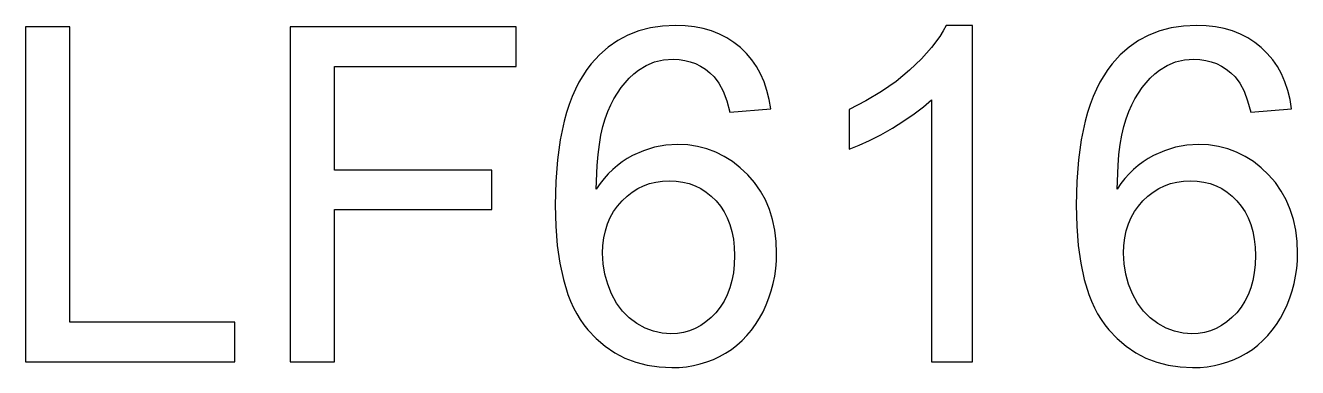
# Model space of a CAD drawing. Header units: millimetres. Extents: x -3.4 to 3.4, y -0.91 to 0.91.
import ezdxf

# ---------------------------------------------------------------- set-up
doc = ezdxf.new("R2010")
doc.units = ezdxf.units.MM
doc.layers.add('LASER_MARK', color=7, linetype='Continuous')

msp = doc.modelspace()

# ---------------------------------------------------------------- linework, layer by layer
at = {"layer": 'LASER_MARK'}
for points in [[(-3.395386, -0.883179), (-2.277222, -0.883179), (-2.277222, -0.671997), (-3.158569, -0.671997), (-3.158569, 0.906372), (-3.395386, 0.906372)], [(-1.983032, -0.883179), (-1.746216, -0.883179), (-1.746216, -0.07019), (-0.906372, -0.07019), (-0.906372, 0.140991), (-1.746216, 0.140991), (-1.746216, 0.69519), (-0.775757, 0.69519), (-0.775757, 0.906372), (-1.983032, 0.906372)], [(0.36438, 0.45105), (0.582886, 0.46814), (0.574484, 0.518913), (0.562706, 0.566864), (0.547552, 0.611992), (0.529022, 0.654297), (0.507116, 0.693779), (0.481834, 0.730438), (0.453176, 0.764275), (0.421143, 0.795288), (0.386229, 0.82304), (0.34893, 0.847092), (0.309248, 0.867443), (0.267181, 0.884094), (0.222731, 0.897045), (0.175896, 0.906296), (0.126677, 0.911846), (0.075073, 0.913696), (0.006084, 0.910492), (-0.05928, 0.900879), (-0.121021, 0.884857), (-0.179138, 0.862427), (-0.233631, 0.833588), (-0.2845, 0.79834), (-0.331745, 0.756683), (-0.375366, 0.708618), (-0.398574, 0.678062), (-0.420284, 0.645294), (-0.440497, 0.610313), (-0.459213, 0.57312), (-0.476432, 0.533714), (-0.492153, 0.492096), (-0.506377, 0.448265), (-0.519104, 0.402222), (-0.540066, 0.303497), (-0.555038, 0.195923), (-0.564022, 0.079498), (-0.567017, -0.045776), (-0.564308, -0.157652), (-0.556183, -0.261345), (-0.542641, -0.356855), (-0.523682, -0.444183), (-0.499306, -0.523329), (-0.485086, -0.559833), (-0.469513, -0.594292), (-0.452585, -0.626705), (-0.434303, -0.657072), (-0.414667, -0.685394), (-0.393677, -0.71167), (-0.348759, -0.75902), (-0.300674, -0.800056), (-0.249424, -0.83478), (-0.195007, -0.86319), (-0.137424, -0.885286), (-0.076675, -0.90107), (-0.01276, -0.91054), (0.054321, -0.913696), (0.09407, -0.912495), (0.132751, -0.90889), (0.170364, -0.902882), (0.206909, -0.89447), (0.242386, -0.883656), (0.276794, -0.870438), (0.310135, -0.854816), (0.342407, -0.836792), (0.373297, -0.816507), (0.402489, -0.794106), (0.429983, -0.769587), (0.45578, -0.74295), (0.479879, -0.714197), (0.502281, -0.683327), (0.522985, -0.650339), (0.541992, -0.615234), (0.559015, -0.578699), (0.573769, -0.54142), (0.586252, -0.503397), (0.596466, -0.46463), (0.60441, -0.425119), (0.610085, -0.384865), (0.613489, -0.343866), (0.614624, -0.302124), (0.612211, -0.239515), (0.604973, -0.179863), (0.592909, -0.123167), (0.576019, -0.069427), (0.554304, -0.018644), (0.527763, 0.029182), (0.496397, 0.074053), (0.460205, 0.115967), (0.42058, 0.153875), (0.378914, 0.186729), (0.335207, 0.214529), (0.289459, 0.237274), (0.241671, 0.254965), (0.191841, 0.267601), (0.139971, 0.275183), (0.08606, 0.27771), (0.02388, 0.274048), (-0.036926, 0.263062), (-0.096359, 0.244751), (-0.154419, 0.219116), (-0.182552, 0.203495), (-0.209579, 0.185928), (-0.2355, 0.166416), (-0.260315, 0.144958), (-0.284023, 0.121555), (-0.306625, 0.096207), (-0.328121, 0.068913), (-0.348511, 0.039673), (-0.343704, 0.166245), (-0.338612, 0.223751), (-0.331726, 0.277405), (-0.323048, 0.327206), (-0.312576, 0.373154), (-0.300312, 0.415249), (-0.286255, 0.453491), (-0.270615, 0.48872), (-0.253601, 0.521774), (-0.235214, 0.552654), (-0.215454, 0.58136), (-0.194321, 0.607891), (-0.171814, 0.632248), (-0.147934, 0.65443), (-0.122681, 0.674438), (-0.081406, 0.700073), (-0.036926, 0.718384), (0.010757, 0.72937), (0.061646, 0.733032), (0.093651, 0.731564), (0.124359, 0.727158), (0.15377, 0.719814), (0.181885, 0.709534), (0.208702, 0.696316), (0.234222, 0.680161), (0.258446, 0.661068), (0.281372, 0.639038), (0.306702, 0.605316), (0.328979, 0.562744), (0.348206, 0.511322)], [(1.660767, -0.883179), (1.660767, 0.913696), (1.519165, 0.913696), (1.503563, 0.88459), (1.485443, 0.855255), (1.44165, 0.795898), (1.387787, 0.735626), (1.323853, 0.674438), (1.251984, 0.615082), (1.174316, 0.560303), (1.090851, 0.510101), (1.001587, 0.464478), (1.001587, 0.252075), (1.054497, 0.273361), (1.110687, 0.299377), (1.170158, 0.330124), (1.23291, 0.365601), (1.294212, 0.403442), (1.349335, 0.441284), (1.398277, 0.479126), (1.44104, 0.516968), (1.44104, -0.883179)], [(3.145142, 0.45105), (3.363647, 0.46814), (3.355246, 0.518913), (3.343468, 0.566864), (3.328314, 0.611992), (3.309784, 0.654297), (3.287878, 0.693779), (3.262596, 0.730438), (3.233938, 0.764275), (3.201904, 0.795288), (3.16699, 0.82304), (3.129692, 0.847092), (3.09001, 0.867443), (3.047943, 0.884094), (3.003492, 0.897045), (2.956657, 0.906296), (2.907438, 0.911846), (2.855835, 0.913696), (2.786846, 0.910492), (2.721481, 0.900879), (2.65974, 0.884857), (2.601624, 0.862427), (2.547131, 0.833588), (2.496262, 0.79834), (2.449017, 0.756683), (2.405396, 0.708618), (2.382188, 0.678062), (2.360477, 0.645294), (2.340264, 0.610313), (2.321548, 0.57312), (2.30433, 0.533714), (2.288609, 0.492096), (2.274384, 0.448265), (2.261658, 0.402222), (2.240696, 0.303497), (2.225723, 0.195923), (2.21674, 0.079498), (2.213745, -0.045776), (2.216454, -0.157652), (2.224579, -0.261345), (2.238121, -0.356855), (2.25708, -0.444183), (2.281456, -0.523329), (2.295675, -0.559833), (2.311249, -0.594292), (2.328176, -0.626705), (2.346458, -0.657072), (2.366095, -0.685394), (2.387085, -0.71167), (2.432003, -0.75902), (2.480087, -0.800056), (2.531338, -0.83478), (2.585754, -0.86319), (2.643337, -0.885286), (2.704086, -0.90107), (2.768002, -0.91054), (2.835083, -0.913696), (2.874832, -0.912495), (2.913513, -0.90889), (2.951126, -0.902882), (2.987671, -0.89447), (3.023148, -0.883656), (3.057556, -0.870438), (3.090897, -0.854816), (3.123169, -0.836792), (3.154058, -0.816507), (3.18325, -0.794106), (3.210745, -0.769587), (3.236542, -0.74295), (3.260641, -0.714197), (3.283043, -0.683327), (3.303747, -0.650339), (3.322754, -0.615234), (3.339777, -0.578699), (3.35453, -0.54142), (3.367014, -0.503397), (3.377228, -0.46463), (3.385172, -0.425119), (3.390846, -0.384865), (3.394251, -0.343866), (3.395386, -0.302124), (3.392973, -0.239515), (3.385735, -0.179863), (3.373671, -0.123167), (3.356781, -0.069427), (3.335066, -0.018644), (3.308525, 0.029182), (3.277159, 0.074053), (3.240967, 0.115967), (3.201342, 0.153875), (3.159676, 0.186729), (3.115969, 0.214529), (3.070221, 0.237274), (3.022432, 0.254965), (2.972603, 0.267601), (2.920732, 0.275183), (2.866821, 0.27771), (2.804642, 0.274048), (2.743835, 0.263062), (2.684402, 0.244751), (2.626343, 0.219116), (2.598209, 0.203495), (2.571182, 0.185928), (2.545261, 0.166416), (2.520447, 0.144958), (2.496738, 0.121555), (2.474136, 0.096207), (2.452641, 0.068913), (2.432251, 0.039673), (2.437057, 0.166245), (2.44215, 0.223751), (2.449036, 0.277405), (2.457714, 0.327206), (2.468185, 0.373154), (2.48045, 0.415249), (2.494507, 0.453491), (2.510147, 0.48872), (2.527161, 0.521774), (2.545547, 0.552654), (2.565308, 0.58136), (2.586441, 0.607891), (2.608948, 0.632248), (2.632828, 0.65443), (2.658081, 0.674438), (2.699356, 0.700073), (2.743835, 0.718384), (2.791519, 0.72937), (2.842407, 0.733032), (2.874413, 0.731564), (2.905121, 0.727158), (2.934532, 0.719814), (2.962646, 0.709534), (2.989464, 0.696316), (3.014984, 0.680161), (3.039207, 0.661068), (3.062134, 0.639038), (3.087463, 0.605316), (3.109741, 0.562744), (3.128967, 0.511322)], [(-0.266113, -0.52063), (-0.287209, -0.46814), (-0.302277, -0.414429), (-0.311317, -0.359497), (-0.314331, -0.303345), (-0.31271, -0.261049), (-0.307846, -0.220833), (-0.29974, -0.182695), (-0.288391, -0.146637), (-0.2738, -0.112658), (-0.255966, -0.080757), (-0.23489, -0.050936), (-0.210571, -0.023193), (-0.183926, 0.001841), (-0.155869, 0.023537), (-0.1264, 0.041895), (-0.09552, 0.056915), (-0.063229, 0.068598), (-0.029526, 0.076942), (0.005589, 0.081949), (0.042114, 0.083618), (0.07885, 0.081949), (0.113983, 0.076942), (0.147514, 0.068598), (0.179443, 0.056915), (0.20977, 0.041895), (0.238495, 0.023537), (0.265617, 0.001841), (0.291138, -0.023193), (0.314312, -0.051126), (0.334396, -0.08152), (0.351391, -0.114374), (0.365295, -0.149689), (0.37611, -0.187464), (0.383835, -0.227699), (0.38847, -0.270395), (0.390015, -0.315552), (0.388451, -0.362511), (0.383759, -0.406952), (0.375938, -0.448875), (0.36499, -0.488281), (0.350914, -0.525169), (0.33371, -0.55954), (0.313377, -0.591393), (0.289917, -0.620728), (0.264282, -0.647049), (0.237427, -0.669861), (0.209351, -0.689163), (0.180054, -0.704956), (0.149536, -0.717239), (0.117798, -0.726013), (0.084839, -0.731277), (0.050659, -0.733032), (0.003586, -0.729637), (-0.042419, -0.719452), (-0.087357, -0.702477), (-0.131226, -0.678711), (-0.172157, -0.64846), (-0.208282, -0.61203), (-0.239601, -0.56942)], [(2.514648, -0.52063), (2.493553, -0.46814), (2.478485, -0.414429), (2.469444, -0.359497), (2.466431, -0.303345), (2.468052, -0.261049), (2.472916, -0.220833), (2.481022, -0.182695), (2.492371, -0.146637), (2.506962, -0.112658), (2.524796, -0.080757), (2.545872, -0.050936), (2.57019, -0.023193), (2.596836, 0.001841), (2.624893, 0.023537), (2.654362, 0.041895), (2.685242, 0.056915), (2.717533, 0.068598), (2.751236, 0.076942), (2.78635, 0.081949), (2.822876, 0.083618), (2.859612, 0.081949), (2.894745, 0.076942), (2.928276, 0.068598), (2.960205, 0.056915), (2.990532, 0.041895), (3.019257, 0.023537), (3.046379, 0.001841), (3.071899, -0.023193), (3.095074, -0.051126), (3.115158, -0.08152), (3.132153, -0.114374), (3.146057, -0.149689), (3.156872, -0.187464), (3.164597, -0.227699), (3.169231, -0.270395), (3.170776, -0.315552), (3.169212, -0.362511), (3.16452, -0.406952), (3.1567, -0.448875), (3.145752, -0.488281), (3.131676, -0.525169), (3.114471, -0.55954), (3.094139, -0.591393), (3.070679, -0.620728), (3.045044, -0.647049), (3.018188, -0.669861), (2.990112, -0.689163), (2.960815, -0.704956), (2.930298, -0.717239), (2.89856, -0.726013), (2.865601, -0.731277), (2.831421, -0.733032), (2.784348, -0.729637), (2.738342, -0.719452), (2.693405, -0.702477), (2.649536, -0.678711), (2.608604, -0.64846), (2.572479, -0.61203), (2.541161, -0.56942)]]:
    msp.add_lwpolyline(points, close=True, dxfattribs=at)

doc.saveas('drawing.dxf')
